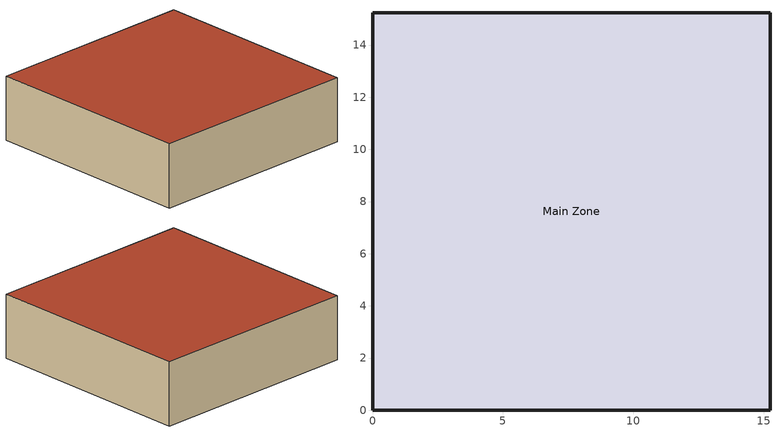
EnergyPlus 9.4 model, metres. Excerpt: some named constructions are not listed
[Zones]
Main Zone
 floor adiabatic (FLOOR): 15.24,0 0,0 0,15.24 15.24,15.24 z0
 wall outside (R13WALL): 0,0 15.24,0 15.24,15.24 0,15.24 0,0 z0:4.57
 roof outside (ROOF31): 0,15.24 0,0 15.24,0 15.24,15.24 z4.57
[Table:IndependentVariable]
Mode5_Ma: Linear, Cubic, 1, 0, Dimensionless, 2.19992, 2.60876, 3.0176
Mode5_OAF: Linear, Cubic, 1, 0, Dimensionless, -100, 0, 100
Mode5_Toa: Linear, Cubic, 100, -20, Dimensionless, 12.1111, 17.33055, 22.55
Mode5_Tra: Linear, Cubic, 100, -20, Dimensionless, -100, 0, 100
Mode5_Woa: Linear, Cubic, 0.03, 0, Dimensionless, 0.00757, 0.00835, 0.00851, 0.00978, 0.01176, 0.012
Mode5_Wra: Linear, Cubic, 0.03, 0, Dimensionless, -100, 0, 100
[Table:IndependentVariableList]
Mode5_IndependentVariableList: Mode5_Toa, Mode5_Woa, Mode5_Tra, Mode5_Wra, Mode5_Ma, Mode5_OAF
[Table:Lookup]
Mode5_TSA_lookup: Mode5_IndependentVariableList, 9999, -9999, DivisorOnly, Dimensionless, 32.25793, 32.25793, 32.25793, 31.60828, 31.60828, 31.60828, 30.95864, 30.95864, 30.95864, 32.25793, 32.25793, 32.25793, 31.60828, 31.60828, 31.60828, 30.95864, 30.95864, 30.95864, 32.25793, 32.25793, 32.25793, 31.60828, 31.60828, 31.60828, 30.95864, 30.95864, 30.95864, 32.25793, 32.25793, 32.25793, 31.60828, 31.60828, 31.60828, 30.95864, 30.95864, 30.95864, 32.25793, 32.25793, 32.25793, 31.60828, 31.60828, 31.60828, 30.95864, 30.95864, 30.95864, 32.25793, 32.25793, 32.25793, 31.60828, 31.60828, 31.60828, 30.95864, 30.95864, 30.95864, 32.25793, 32.25793, 32.25793, 31.60828, 31.60828, 31.60828, 30.95864, 30.95864, 30.95864, 32.25793, 32.25793, 32.25793, 31.60828, 31.60828, 31.60828, 30.95864, 30.95864, 30.95864, 32.25793, 32.25793, 32.25793, 31.60828, 31.60828, 31.60828, 30.95864, 30.95864, 30.95864, 32.36574, 32.36574, 32.36574, 31.7161, 31.7161, 31.7161, 31.06645, 31.06645, 31.06645, 32.36574, 32.36574, 32.36574, 31.7161, 31.7161, 31.7161, 31.06645, 31.06645, 31.06645, 32.36574, 32.36574, 32.36574, 31.7161, 31.7161, 31.7161, 31.06645, 31.06645, 31.06645, 32.36574, 32.36574, 32.36574, 31.7161, 31.7161, 31.7161, 31.06645, 31.06645, 31.06645, 32.36574, 32.36574, 32.36574, 31.7161, 31.7161, 31.7161, 31.06645, 31.06645, 31.06645, 32.36574, 32.36574, 32.36574, 31.7161, 31.7161, 31.7161, 31.06645, 31.06645, 31.06645, 32.36574, 32.36574, 32.36574, 31.7161, 31.7161, 31.7161, 31.06645, 31.06645, 31.06645, 32.36574, 32.36574, 32.36574, 31.7161, 31.7161, 31.7161, 31.06645, 31.06645, 31.06645, 32.36574, 32.36574, 32.36574, 31.7161, 31.7161, 31.7161, 31.06645, 31.06645, 31.06645, 32.38748, 32.38748, 32.38748, 31.73783, 31.73783, 31.73783, 31.08818, 31.08818, 31.08818, 32.38748, 32.38748, 32.38748, 31.73783, 31.73783, 31.73783, 31.08818, 31.08818, 31.08818, 32.38748, 32.38748, 32.38748, 31.73783, 31.73783, 31.73783, 31.08818, 31.08818, 31.08818, 32.38748, 32.38748, 32.38748, 31.73783, 31.73783, 31.73783, 31.08818, 31.08818, 31.08818, 32.38748, 32.38748, 32.38748, 31.73783, 31.73783, 31.73783, 31.08818, 31.08818, 31.08818, 32.38748, 32.38748, 32.38748, 31.73783, 31.73783, 31.73783, 31.08818, 31.08818, 31.08818, 32.38748, 32.38748, 32.38748, 31.73783, 31.73783, 31.73783, 31.08818, 31.08818, 31.08818, 32.38748, 32.38748, 32.38748, 31.73783, 31.73783, 31.73783, 31.08818, 31.08818, 31.08818, 32.38748, 32.38748, 32.38748, 31.73783, 31.73783, 31.73783, 31.08818, 31.08818, 31.08818, 32.56202, 32.56202, 32.56202, 31.91237, 31.91237, 31.91237, 31.26272, 31.26272, 31.26272, 32.56202, 32.56202, 32.56202, 31.91237, 31.91237, 31.91237, 31.26272, 31.26272, 31.26272, 32.56202, 32.56202, 32.56202, 31.91237, 31.91237, 31.91237, 31.26272, 31.26272, 31.26272, 32.56202, 32.56202, 32.56202, 31.91237, 31.91237, 31.91237, 31.26272, 31.26272, 31.26272, 32.56202, 32.56202, 32.56202, 31.91237, 31.91237, 31.91237, 31.26272, 31.26272, 31.26272, 32.56202, 32.56202, 32.56202, 31.91237, 31.91237, 31.91237, 31.26272, 31.26272, 31.26272, 32.56202, 32.56202, 32.56202, 31.91237, 31.91237, 31.91237, 31.26272, 31.26272, 31.26272, 32.56202, 32.56202, 32.56202, 31.91237, 31.91237, 31.91237, 31.26272, 31.26272, 31.26272, 32.56202, 32.56202, 32.56202, 31.91237, 31.91237, 31.91237, 31.26272, 31.26272, 31.26272, 32.83413, 32.83413, 32.83413, 32.18448, 32.18448, 32.18448, 31.53484, 31.53484, 31.53484, 32.83413, 32.83413, 32.83413, 32.18448, 32.18448, 32.18448, 31.53484, 31.53484, 31.53484, 32.83413, 32.83413, 32.83413, 32.18448, 32.18448, 32.18448, 31.53484, 31.53484, 31.53484, 32.83413, 32.83413, 32.83413, 32.18448, 32.18448, 32.18448, 31.53484, 31.53484, 31.53484, 32.83413, 32.83413, 32.83413, 32.18448, 32.18448, 32.18448, 31.53484, 31.53484, 31.53484, 32.83413, 32.83413, 32.83413, 32.18448, 32.18448, 32.18448, 31.53484, 31.53484, 31.53484, 32.83413, 32.83413, 32.83413, 32.18448, 32.18448, 32.18448, 31.53484, 31.53484, 31.53484, 32.83413, 32.83413, 32.83413, 32.18448, 32.18448, 32.18448, 31.53484, 31.53484, 31.53484, 32.83413, 32.83413, 32.83413, 32.18448, 32.18448, 32.18448, 31.53484, 31.53484, 31.53484, 32.86712, 32.86712, 32.86712, 32.21747, 32.21747, 32.21747, 31.56782, 31.56782, 31.56782, 32.86712, 32.86712, 32.86712, 32.21747, 32.21747, 32.21747, 31.56782, 31.56782, 31.56782, 32.86712, 32.86712, 32.86712, 32.21747, 32.21747, 32.21747, 31.56782, 31.56782, 31.56782, 32.86712, 32.86712, 32.86712, 32.21747, 32.21747, 32.21747, 31.56782, 31.56782, 31.56782, 32.86712, 32.86712, 32.86712, 32.21747, 32.21747, 32.21747, 31.56782, 31.56782, 31.56782, 32.86712, 32.86712, 32.86712, 32.21747, 32.21747, 32.21747, 31.56782, 31.56782, 31.56782, 32.86712, 32.86712, 32.86712, 32.21747, 32.21747, 32.21747, 31.56782, 31.56782, 31.56782, 32.86712, 32.86712, 32.86712, 32.21747, 32.21747, 32.21747, 31.56782, 31.56782, 31.56782, 32.86712, 32.86712, 32.86712, 32.21747, 32.21747, 32.21747, 31.56782, 31.56782, 31.56782, 36.91155, 36.91155, 36.91155, 36.2619, 36.2619, 36.2619, 35.61225, 35.61225, 35.61225, 36.91155, 36.91155, 36.91155, 36.2619, 36.2619, 36.2619, 35.61225, 35.61225, 35.61225, 36.91155, 36.91155, 36.91155, 36.2619, 36.2619, 36.2619, 35.61225, 35.61225, 35.61225, 36.91155, 36.91155, 36.91155, 36.2619, 36.2619, 36.2619, 35.61225, 35.61225, 35.61225, 36.91155, 36.91155, 36.91155, 36.2619, 36.2619, 36.2619, 35.61225, 35.61225, 35.61225, 36.91155, 36.91155, 36.91155, 36.2619, 36.2619, 36.2619, 35.61225, 35.61225, 35.61225, 36.91155, 36.91155, 36.91155, 36.2619, 36.2619, 36.2619, 35.61225, 35.61225, 35.61225, 36.91155, 36.91155, 36.91155, 36.2619, 36.2619, 36.2619, 35.61225, 35.61225, 35.61225, 36.91155, 36.91155, 36.91155, 36.2619, 36.2619, 36.2619, 35.61225, 35.61225, 35.61225, 37.01915, 37.01915, 37.01915, 36.3695, 36.3695, 36.3695, 35.71985, 35.71985, 35.71985, 37.01915, 37.01915, 37.01915, 36.3695, 36.3695, 36.3695, 35.71985, 35.71985, 35.71985, 37.01915, 37.01915, 37.01915, 36.3695, 36.3695, 36.3695, 35.71985, 35.71985, 35.71985, 37.01915, 37.01915, 37.01915, 36.3695, 36.3695, 36.3695, 35.71985, 35.71985, 35.71985, 37.01915, 37.01915, 37.01915, 36.3695, 36.3695, 36.3695, 35.71985, 35.71985, 35.71985, 37.01915, 37.01915, 37.01915, 36.3695, 36.3695, 36.3695, 35.71985, 35.71985, 35.71985, 37.01915, 37.01915, 37.01915, 36.3695, 36.3695, 36.3695, 35.71985, 35.71985, 35.71985, 37.01915, 37.01915, 37.01915, 36.3695, 36.3695, 36.3695, 35.71985, 35.71985, 35.71985, 37.01915, 37.01915, 37.01915, 36.3695, 36.3695, 36.3695, 35.71985, 35.71985, 35.71985, 37.04114, 37.04114, 37.04114, 36.39149, 36.39149, 36.39149, 35.74184, 35.74184, 35.74184, 37.04114, 37.04114, 37.04114, 36.39149, 36.39149, 36.39149, 35.74184, 35.74184, 35.74184, 37.04114, 37.04114, 37.04114, 36.39149, 36.39149, 36.39149, 35.74184, 35.74184, 35.74184, 37.04114, 37.04114, 37.04114, 36.39149, 36.39149, 36.39149, 35.74184, 35.74184, 35.74184, 37.04114, 37.04114, 37.04114, 36.39149, 36.39149, 36.39149, 35.74184, 35.74184, 35.74184, 37.04114, 37.04114, 37.04114, 36.39149, 36.39149, 36.39149, 35.74184, 35.74184, 35.74184, 37.04114, 37.04114, 37.04114, 36.39149, 36.39149, 36.39149, 35.74184, 35.74184, 35.74184, 37.04114, 37.04114, 37.04114, 36.39149, 36.39149, 36.39149, 35.74184, 35.74184, 35.74184, 37.04114, 37.04114, 37.04114, 36.39149, 36.39149, 36.39149, 35.74184, 35.74184, 35.74184, 37.2161, 37.2161, 37.2161, 36.56645, 36.56645, 36.56645, 35.9168, 35.9168, 35.9168, 37.2161, 37.2161, 37.2161, 36.56645, 36.56645, 36.56645, 35.9168, 35.9168, 35.9168, 37.2161, 37.2161, 37.2161, 36.56645, 36.56645, 36.56645, 35.9168, 35.9168, 35.9168, 37.2161, 37.2161, 37.2161, 36.56645, 36.56645, 36.56645, 35.9168, 35.9168, 35.9168, 37.2161, 37.2161, 37.2161, 36.56645, 36.56645, 36.56645, 35.9168, 35.9168, 35.9168, 37.2161, 37.2161, 37.2161, 36.56645, 36.56645, 36.56645, 35.9168, 35.9168, 35.9168, 37.2161, 37.2161, 37.2161, 36.56645, 36.56645, 36.56645, 35.9168, 35.9168, 35.9168, 37.2161, 37.2161, 37.2161, 36.56645, 36.56645, 36.56645, 35.9168, 35.9168, 35.9168, 37.2161, 37.2161, 37.2161, 36.56645, 36.56645, 36.56645, 35.9168, 35.9168, 35.9168, 37.48747, 37.48747, 37.48747, 36.83782, 36.83782, 36.83782, 36.18817, 36.18817, 36.18817, 37.48747, 37.48747, 37.48747, 36.83782, 36.83782, 36.83782, 36.18817, 36.18817, 36.18817, 37.48747, 37.48747, 37.48747, 36.83782, 36.83782, 36.83782, 36.18817, 36.18817, 36.18817, 37.48747, 37.48747, 37.48747, 36.83782, 36.83782, 36.83782, 36.18817, 36.18817, 36.18817, 37.48747, 37.48747, 37.48747, 36.83782, 36.83782, 36.83782, 36.18817, 36.18817, 36.18817, 37.48747, 37.48747, 37.48747, 36.83782, 36.83782, 36.83782, 36.18817, 36.18817, 36.18817, 37.48747, 37.48747, 37.48747, 36.83782, 36.83782, 36.83782, 36.18817, 36.18817, 36.18817, 37.48747, 37.48747, 37.48747, 36.83782, 36.83782, 36.83782, 36.18817, 36.18817, 36.18817, 37.48747, 37.48747, 37.48747, 36.83782, 36.83782, 36.83782, 36.18817, 36.18817, 36.18817, 37.52078, 37.52078, 37.52078, 36.87113, 36.87113, 36.87113, 36.22148, 36.22148, 36.22148, 37.52078, 37.52078, 37.52078, 36.87113, 36.87113, 36.87113, 36.22148, 36.22148, 36.22148, 37.52078, 37.52078, 37.52078, 36.87113, 36.87113, 36.87113, 36.22148, 36.22148, 36.22148, 37.52078, 37.52078, 37.52078, 36.87113, 36.87113, 36.87113, 36.22148, 36.22148, 36.22148, 37.52078, 37.52078, 37.52078, 36.87113, 36.87113, 36.87113, 36.22148, 36.22148, 36.22148, 37.52078, 37.52078, 37.52078, 36.87113, 36.87113, 36.87113, 36.22148, 36.22148, 36.22148, 37.52078, 37.52078, 37.52078, 36.87113, 36.87113, 36.87113, 36.22148, 36.22148, 36.22148, 37.52078, 37.52078, 37.52078, 36.87113, 36.87113, 36.87113, 36.22148, 36.22148, 36.22148, 37.52078, 37.52078, 37.52078, 36.87113, 36.87113, 36.87113, 36.22148, 36.22148, 36.22148, 41.56561, 41.56561, 41.56561, 40.91596, 40.91596, 40.91596, 40.26632, 40.26632, 40.26632, 41.56561, 41.56561, 41.56561, 40.91596, 40.91596, 40.91596, 40.26632, 40.26632, 40.26632, 41.56561, 41.56561, 41.56561, 40.91596, 40.91596, 40.91596, 40.26632, 40.26632, 40.26632, 41.56561, 41.56561, 41.56561, 40.91596, 40.91596, 40.91596, 40.26632, 40.26632, 40.26632, 41.56561, 41.56561, 41.56561, 40.91596, 40.91596, 40.91596, 40.26632, 40.26632, 40.26632, 41.56561, 41.56561, 41.56561, 40.91596, 40.91596, 40.91596, 40.26632, 40.26632, 40.26632, 41.56561, 41.56561, 41.56561, 40.91596, 40.91596, 40.91596, 40.26632, 40.26632, 40.26632, 41.56561, 41.56561, 41.56561, 40.91596, 40.91596, 40.91596, 40.26632, 40.26632, 40.26632, 41.56561, 41.56561, 41.56561, 40.91596, 40.91596, 40.91596, 40.26632, 40.26632, 40.26632, 41.67281, 41.67281, 41.67281, 41.02316, 41.02316, 41.02316, 40.37351, 40.37351, 40.37351, 41.67281, 41.67281, 41.67281, 41.02316, 41.02316, 41.02316, 40.37351, 40.37351, 40.37351, 41.67281, 41.67281, 41.67281, 41.02316, 41.02316, 41.02316, 40.37351, 40.37351, 40.37351, 41.67281, 41.67281, 41.67281, 41.02316, 41.02316, 41.02316, 40.37351, 40.37351, 40.37351, 41.67281, 41.67281, 41.67281, 41.02316, 41.02316, 41.02316, 40.37351, 40.37351, 40.37351, 41.67281, 41.67281, 41.67281, 41.02316, 41.02316, 41.02316, 40.37351, 40.37351, 40.37351, 41.67281, 41.67281, 41.67281, 41.02316, 41.02316, 41.02316, 40.37351, 40.37351, 40.37351, 41.67281, 41.67281, 41.67281, 41.02316, 41.02316, 41.02316, 40.37351, 40.37351, 40.37351, 41.67281, 41.67281, 41.67281, 41.02316, 41.02316, 41.02316, 40.37351, 40.37351, 40.37351, 41.69475, 41.69475, 41.69475, 41.0451, 41.0451, 41.0451, 40.39545, 40.39545, 40.39545, 41.69475, 41.69475, 41.69475, 41.0451, 41.0451, 41.0451, 40.39545, 40.39545, 40.39545, 41.69475, 41.69475, 41.69475, 41.0451, 41.0451, 41.0451, 40.39545, 40.39545, 40.39545, 41.69475, 41.69475, 41.69475, 41.0451, 41.0451, 41.0451, 40.39545, 40.39545, 40.39545, 41.69475, 41.69475, 41.69475, 41.0451, 41.0451, 41.0451, 40.39545, 40.39545, 40.39545, 41.69475, 41.69475, 41.69475, 41.0451, 41.0451, 41.0451, 40.39545, 40.39545, 40.39545, 41.69475, 41.69475, 41.69475, 41.0451, 41.0451, 41.0451, 40.39545, 40.39545, 40.39545, 41.69475, 41.69475, 41.69475, 41.0451, 41.0451, 41.0451, 40.39545, 40.39545, 40.39545, 41.69475, 41.69475, 41.69475, 41.0451, 41.0451, 41.0451, 40.39545, 40.39545, 40.39545, 41.86971, 41.86971, 41.86971, 41.22006, 41.22006, 41.22006, 40.57042, 40.57042, 40.57042, 41.86971, 41.86971, 41.86971, 41.22006, 41.22006, 41.22006, 40.57042, 40.57042, 40.57042, 41.86971, 41.86971, 41.86971, 41.22006, 41.22006, 41.22006, 40.57042, 40.57042, 40.57042, 41.86971, 41.86971, 41.86971, 41.22006, 41.22006, 41.22006, 40.57042, 40.57042, 40.57042, 41.86971, 41.86971, 41.86971, 41.22006, 41.22006, 41.22006, 40.57042, 40.57042, 40.57042, 41.86971, 41.86971, 41.86971, 41.22006, 41.22006, 41.22006, 40.57042, 40.57042, 40.57042, 41.86971, 41.86971, 41.86971, 41.22006, 41.22006, 41.22006, 40.57042, 40.57042, 40.57042, 41.86971, 41.86971, 41.86971, 41.22006, 41.22006, 41.22006, 40.57042, 40.57042, 40.57042, 41.86971, 41.86971, 41.86971, 41.22006, 41.22006, 41.22006, 40.57042, 40.57042, 40.57042, 42.14145, 42.14145, 42.14145, 41.4918, 41.4918, 41.4918, 40.84216, 40.84216, 40.84216, 42.14145, 42.14145, 42.14145, 41.4918, 41.4918, 41.4918, 40.84216, 40.84216, 40.84216, 42.14145, 42.14145, 42.14145, 41.4918, 41.4918, 41.4918, 40.84216, 40.84216, 40.84216, 42.14145, 42.14145, 42.14145, 41.4918, 41.4918, 41.4918, 40.84216, 40.84216, 40.84216, 42.14145, 42.14145, 42.14145, 41.4918, 41.4918, 41.4918, 40.84216, 40.84216, 40.84216, 42.14145, 42.14145, 42.14145, 41.4918, 41.4918, 41.4918, 40.84216, 40.84216, 40.84216, 42.14145, 42.14145, 42.14145, 41.4918, 41.4918, 41.4918, 40.84216, 40.84216, 40.84216, 42.14145, 42.14145, 42.14145, 41.4918, 41.4918, 41.4918, 40.84216, 40.84216, 40.84216, 42.14145, 42.14145, 42.14145, 41.4918, 41.4918, 41.4918, 40.84216, 40.84216, 40.84216, 42.17426, 42.17426, 42.17426, 41.52461, 41.52461, 41.52461, 40.87497, 40.87497, 40.87497, 42.17426, 42.17426, 42.17426, 41.52461, 41.52461, 41.52461, 40.87497, 40.87497, 40.87497, 42.17426, 42.17426, 42.17426, 41.52461, 41.52461, 41.52461, 40.87497, 40.87497, 40.87497, 42.17426, 42.17426, 42.17426, 41.52461, 41.52461, 41.52461, 40.87497, 40.87497, 40.87497, 42.17426, 42.17426, 42.17426, 41.52461, 41.52461, 41.52461, 40.87497, 40.87497, 40.87497, 42.17426, 42.17426, 42.17426, 41.52461, 41.52461, 41.52461, 40.87497, 40.87497, 40.87497, 42.17426, 42.17426, 42.17426, 41.52461, 41.52461, 41.52461, 40.87497, 40.87497, 40.87497, 42.17426, 42.17426, 42.17426, 41.52461, 41.52461, 41.52461, 40.87497, 40.87497, 40.87497, 42.17426, 42.17426, 42.17426, 41.52461, 41.52461, 41.52461, 40.87497, 40.87497, 40.87497
